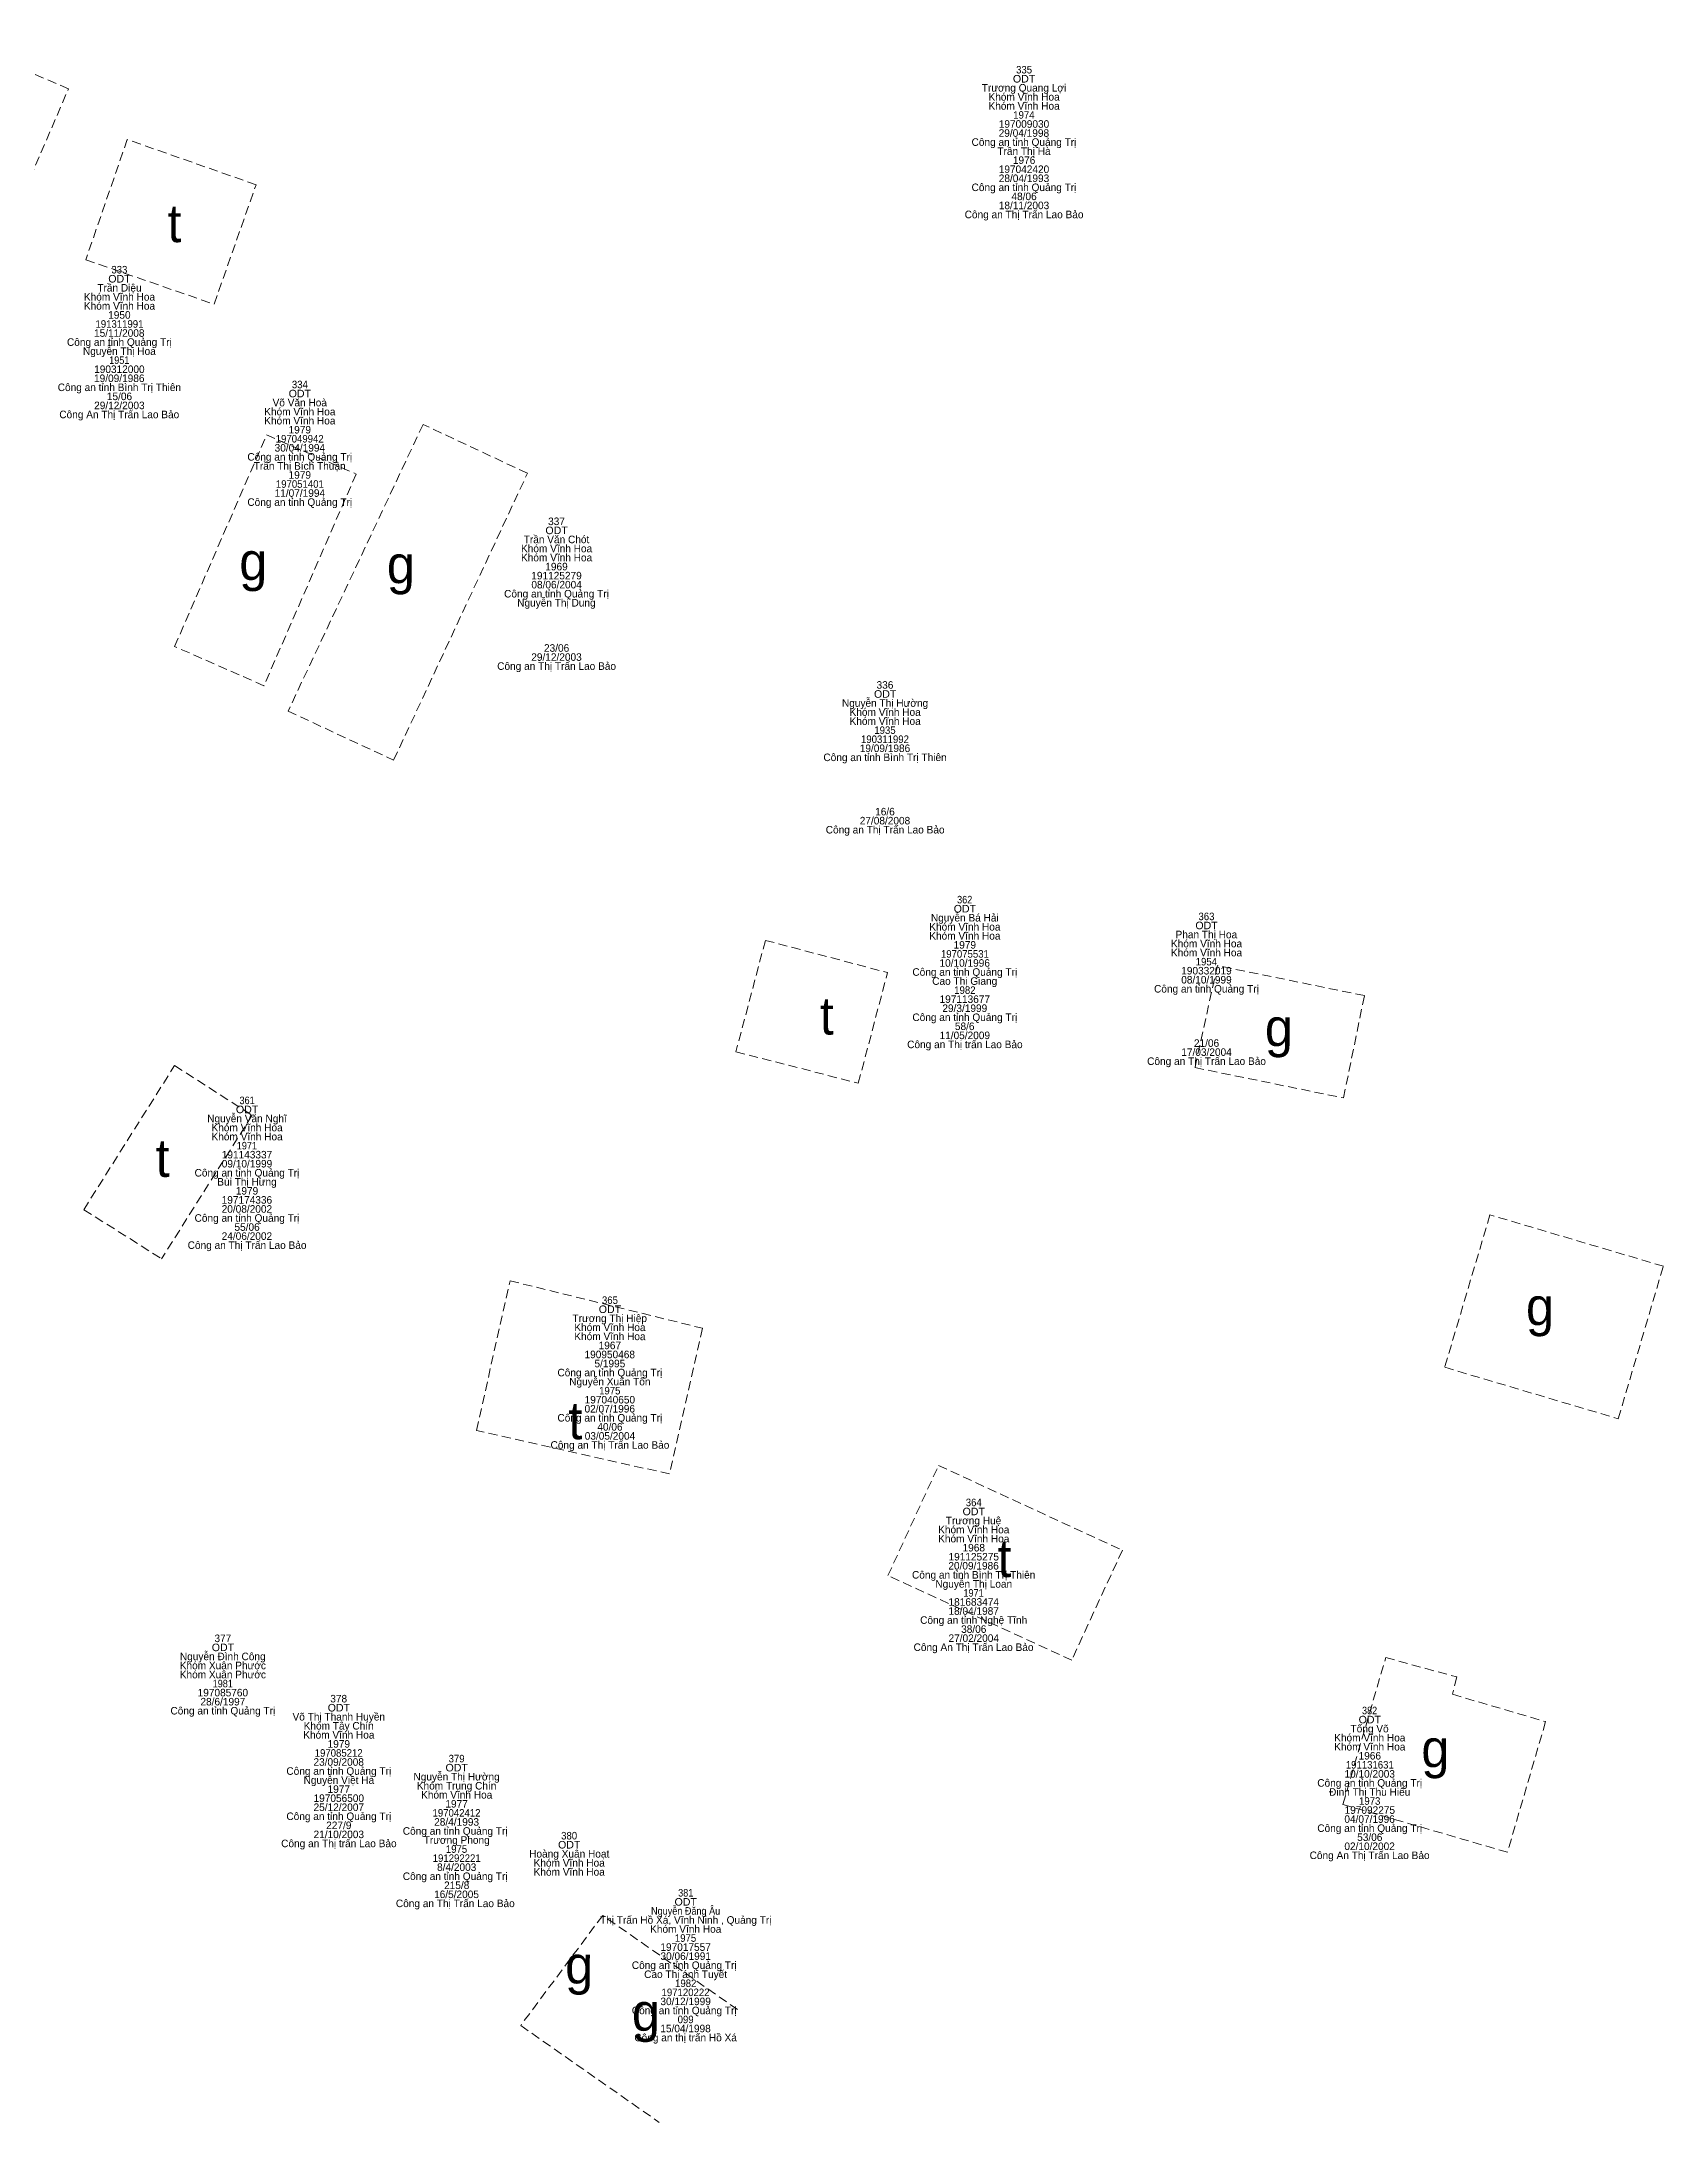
# Model space of a CAD drawing. Header units: metres. Extents: x 537497 to 538007, y 1836993 to 1837512.
# Drawn here: x 537894.9 to 537981, y 1836994.9 to 1837105.3 of the extents above; entities that cross this region are included whole.
import ezdxf
from ezdxf.enums import TextEntityAlignment as Align

# ---------------------------------------------------------------- set-up
doc = ezdxf.new("R2010")
doc.units = ezdxf.units.M
doc.header["$LTSCALE"] = 0.16
doc.linetypes.add('MEDIUM_DASHED', pattern=[4.5, 3, -1.5])
doc.layers.add('14', color=7, linetype='MEDIUM_DASHED', lineweight=13)
doc.layers.add('16', color=7, linetype='Continuous', lineweight=13)
doc.layers.add('15', color=7, linetype='Continuous')

msp = doc.modelspace()

# ---------------------------------------------------------------- linework, layer by layer
at = {"layer": '14'}
for p, q in [((537933.32, 1837057.61), (537939.8, 1837055.9)), ((537897.16, 1837043.32), (537901.29, 1837040.72)), ((537931.85, 1837000.88), (537924.69, 1837005.88)), ((537920.34, 1837000.04), (537927.69, 1836994.9))]:
    msp.add_line(p, q, dxfattribs=at)
for points in [[(537890.54, 1837105.29), (537881.44, 1837084.1), (537887.22, 1837081.53), (537896.35, 1837102.79)], [(537899.47, 1837100.1), (537897.27, 1837093.72), (537904.07, 1837091.36), (537906.3, 1837097.7)], [(537911.61, 1837082.35), (537906.72, 1837071.12), (537901.98, 1837073.2), (537906.86, 1837084.42)], [(537915.16, 1837084.98), (537908, 1837069.77), (537913.6, 1837067.17), (537920.7, 1837082.39)], [(537957.3, 1837056.27), (537956.11, 1837050.86), (537963.99, 1837049.25), (537965.1, 1837054.68)], [(537969.36, 1837034.96), (537978.56, 1837032.23), (537980.96, 1837040.32), (537971.76, 1837043.05)], [(537919.78, 1837039.55), (537929.98, 1837037.03), (537928.24, 1837029.3), (537917.99, 1837031.61)], [(537949.57, 1837019.42), (537939.82, 1837023.91), (537942.51, 1837029.75), (537952.26, 1837025.25)], [(537966.23, 1837019.56), (537970, 1837018.53), (537969.77, 1837017.61), (537974.71, 1837016.16), (537972.69, 1837009.23), (537963.96, 1837011.77)]]:
    msp.add_lwpolyline(points, close=True, dxfattribs=at)
for points in [[(537933.32, 1837057.61), (537931.76, 1837051.7), (537938.25, 1837050.03), (537939.8, 1837055.9)], [(537897.16, 1837043.32), (537901.98, 1837050.97), (537906.09, 1837048.33), (537901.29, 1837040.72)], [(537924.69, 1837005.88), (537920.34, 1837000.04), (537920.4, 1837000)]]:
    msp.add_lwpolyline(points, dxfattribs=at)

# ---------------------------------------------------------------- texts
at = {"layer": '15'}
for s, width, p in [('335', 0.95, (537947.045, 1837103.6)), ('ODT', 1.05, (537947.045, 1837103.12)), ('1974', 0.95, (537947.035, 1837101.2)), ('ODT', 1.05, (537899.055, 1837092.51)), ('333', 0.95, (537899.05, 1837092.99)), ('191311991', 0.95, (537899.055, 1837090.11)), ('1951', 0.9, (537899.045, 1837088.19)), ('334', 0.95, (537908.625, 1837086.9)), ('ODT', 1.05, (537908.625, 1837086.42)), ('197049942', 0.95, (537908.615, 1837084.02)), ('197051401', 0.95, (537908.625, 1837081.62)), ('ODT', 1.05, (537922.245, 1837079.16)), ('ODT', 1.05, (537939.675, 1837070.48)), ('190311992', 0.95, (537939.665, 1837068.08)), ('1935', 0.95, (537939.665, 1837068.56)), ('362', 0.9, (537943.895, 1837059.57)), ('ODT', 1.05, (537943.905, 1837059.09)), ('ODT', 1.05, (537956.725, 1837058.2)), ('363', 0.95, (537956.72, 1837058.68)), ('197075531', 0.95, (537943.905, 1837056.69)), ('1954', 0.95, (537956.715, 1837056.28)), ('1982', 0.95, (537943.905, 1837054.77)), ('ODT', 1.05, (537905.825, 1837048.44)), ('361', 0.9, (537905.825, 1837048.92)), ('1971', 0.9, (537905.815, 1837046.52)), ('365', 0.95, (537925.075, 1837038.32)), ('ODT', 1.05, (537925.075, 1837037.84)), ('1975', 0.95, (537925.065, 1837033.52)), ('364', 0.95, (537944.375, 1837027.59)), ('ODT', 1.05, (537944.375, 1837027.11)), ('1971', 0.9, (537944.365, 1837022.79)), ('ODT', 1.05, (537904.545, 1837019.9)), ('1981', 0.9, (537904.535, 1837017.98)), ('ODT', 1.05, (537910.695, 1837016.7)), ('382', 0.9, (537965.375, 1837016.55)), ('ODT', 1.05, (537965.385, 1837016.07)), ('197085212', 0.95, (537910.685, 1837014.3)), ('379', 0.95, (537916.94, 1837014)), ('ODT', 1.05, (537916.945, 1837013.52)), ('191131631', 0.95, (537965.385, 1837013.67)), ('1973', 0.95, (537965.38, 1837011.75)), ('197042412', 0.95, (537916.935, 1837011.12)), ('380', 0.95, (537922.91, 1837009.91)), ('191292221', 0.95, (537916.945, 1837008.72)), ('1975', 0.95, (537916.935, 1837009.2)), ('ODT', 1.05, (537922.915, 1837009.43)), ('ODT', 1.05, (537929.095, 1837006.4)), ('381', 0.9, (537929.095, 1837006.88)), ('Nguyễn Đăng Âu', 0.9, (537929.09, 1837005.92)), ('1975', 0.95, (537929.085, 1837004.48)), ('1982', 0.95, (537929.095, 1837002.08)), ('197120222', 0.95, (537929.085, 1837001.6)), ('099', 0.95, (537929.09, 1837000.16))]:
    msp.add_text(s, height=0.4, dxfattribs=dict(at, width=width)).set_placement(p, align=Align.CENTER)
for s, p in [('Trương Quang Lợi', (537947.04, 1837102.64)), ('Khóm Vĩnh Hoa', (537947.045, 1837102.16)), ('Khóm Vĩnh Hoa', (537947.045, 1837101.68)), ('29/04/1998', (537947.035, 1837100.24)), ('197009030', (537947.04, 1837100.72)), ('Công an tỉnh Quảng Trị', (537947.04, 1837099.76)), ('Trần Thị Hà', (537947.04, 1837099.28)), ('28/04/1993', (537947.04, 1837097.84)), ('197042420', (537947.04, 1837098.32)), ('1976', (537947.045, 1837098.8)), ('Công an tỉnh Quảng Trị', (537947.04, 1837097.36)), ('48/06', (537947.045, 1837096.88)), ('Công an Thị Trấn Lao Bảo', (537947.045, 1837095.92)), ('18/11/2003', (537947.04, 1837096.4)), ('Khóm Vĩnh Hoa', (537899.055, 1837091.55)), ('Trần Diệu', (537899.055, 1837092.03)), ('Khóm Vĩnh Hoa', (537899.055, 1837091.07)), ('1950', (537899.05, 1837090.59)), ('Công an tỉnh Quảng Trị', (537899.05, 1837089.15)), ('15/11/2008', (537899.045, 1837089.63)), ('Nguyễn Thị Hoa', (537899.05, 1837088.67)), ('19/09/1986', (537899.045, 1837087.23)), ('190312000', (537899.05, 1837087.71)), ('Công an tỉnh Bình Trị Thiên', (537899.05, 1837086.75)), ('29/12/2003', (537899.05, 1837085.79)), ('15/06', (537899.055, 1837086.27)), ('Võ Văn Hoà', (537908.62, 1837085.94)), ('Công An Thị Trấn Lao Bảo', (537899.045, 1837085.31)), ('Khóm Vĩnh Hoa', (537908.625, 1837085.46)), ('Khóm Vĩnh Hoa', (537908.625, 1837084.98)), ('30/04/1994', (537908.625, 1837083.54)), ('1979', (537908.62, 1837084.5)), ('Công an tỉnh Quảng Trị', (537908.62, 1837083.06)), ('Trần Thị Bích Thuận', (537908.615, 1837082.58)), ('1979', (537908.62, 1837082.1)), ('Công an tỉnh Quảng Trị', (537908.62, 1837080.66)), ('11/07/1994', (537908.625, 1837081.14)), ('337', (537922.24, 1837079.64)), ('Khóm Vĩnh Hoa', (537922.245, 1837078.2)), ('Trần Văn Chót', (537922.24, 1837078.68)), ('Khóm Vĩnh Hoa', (537922.245, 1837077.72)), ('1969', (537922.24, 1837077.24)), ('Công an tỉnh Quảng Trị', (537922.24, 1837075.8)), ('08/06/2004', (537922.245, 1837076.28)), ('191125279', (537922.24, 1837076.76)), ('Nguyễn Thị Dung', (537922.235, 1837075.32)), ('29/12/2003', (537922.24, 1837072.44)), ('23/06', (537922.245, 1837072.92)), ('Công an Thị Trấn Lao Bảo', (537922.245, 1837071.96)), ('336', (537939.665, 1837070.96)), ('Nguyễn Thị Hường', (537939.67, 1837070)), ('Khóm Vĩnh Hoa', (537939.675, 1837069.52)), ('Khóm Vĩnh Hoa', (537939.675, 1837069.04)), ('Công an tỉnh Bình Trị Thiên', (537939.67, 1837067.12)), ('19/09/1986', (537939.665, 1837067.6)), ('27/08/2008', (537939.665, 1837063.76)), ('16/6', (537939.665, 1837064.24)), ('Công an Thị Trấn Lao Bảo', (537939.675, 1837063.28)), ('Khóm Vĩnh Hoa', (537943.905, 1837058.13)), ('Nguyễn Bá Hải', (537943.9, 1837058.61)), ('Khóm Vĩnh Hoa', (537943.905, 1837057.65)), ('1979', (537943.9, 1837057.17)), ('Khóm Vĩnh Hoa', (537956.725, 1837057.24)), ('Phan Thị Hoa', (537956.715, 1837057.72)), ('10/10/1996', (537943.895, 1837056.21)), ('Khóm Vĩnh Hoa', (537956.725, 1837056.76)), ('Công an tỉnh Quảng Trị', (537943.9, 1837055.73)), ('Cao Thị Giang', (537943.895, 1837055.25)), ('Công an tỉnh Quảng Trị', (537956.72, 1837054.84)), ('08/10/1999', (537956.72, 1837055.32)), ('190332019', (537956.72, 1837055.8)), ('197113677', (537943.9, 1837054.29)), ('29/3/1999', (537943.9, 1837053.81)), ('Công an tỉnh Quảng Trị', (537943.9, 1837053.33)), ('58/6', (537943.895, 1837052.85)), ('Công an Thị trấn Lao Bảo', (537943.905, 1837051.89)), ('11/05/2009', (537943.9, 1837052.37)), ('17/03/2004', (537956.725, 1837051.48)), ('21/06', (537956.725, 1837051.96)), ('Công an Thị Trấn Lao Bảo', (537956.725, 1837051)), ('Nguyễn Văn Nghĩ', (537905.82, 1837047.96)), ('Khóm Vĩnh Hoa', (537905.825, 1837047.48)), ('Khóm Vĩnh Hoa', (537905.825, 1837047)), ('191143337', (537905.82, 1837046.04)), ('Công an tỉnh Quảng Trị', (537905.82, 1837045.08)), ('09/10/1999', (537905.82, 1837045.56)), ('Bùi Thị Hưng', (537905.82, 1837044.6)), ('1979', (537905.82, 1837044.12)), ('Công an tỉnh Quảng Trị', (537905.82, 1837042.68)), ('20/08/2002', (537905.815, 1837043.16)), ('197174336', (537905.815, 1837043.64)), ('24/06/2002', (537905.815, 1837041.72)), ('55/06', (537905.825, 1837042.2)), ('Công an Thị Trấn Lao Bảo', (537905.825, 1837041.24)), ('Trương Thị Hiệp', (537925.065, 1837037.36)), ('Khóm Vĩnh Hoa', (537925.075, 1837036.88)), ('Khóm Vĩnh Hoa', (537925.075, 1837036.4)), ('190950468', (537925.065, 1837035.44)), ('5/1995', (537925.07, 1837034.96)), ('1967', (537925.07, 1837035.92)), ('Công an tỉnh Quảng Trị', (537925.07, 1837034.48)), ('Nguyễn Xuân Tốn', (537925.07, 1837034)), ('197040650', (537925.07, 1837033.04)), ('Công an tỉnh Quảng Trị', (537925.07, 1837032.08)), ('02/07/1996', (537925.065, 1837032.56)), ('40/06', (537925.075, 1837031.6)), ('Công an Thị Trấn Lao Bảo', (537925.075, 1837030.64)), ('03/05/2004', (537925.075, 1837031.12)), ('Khóm Vĩnh Hoa', (537944.375, 1837026.15)), ('Trương Huệ', (537944.365, 1837026.63)), ('Khóm Vĩnh Hoa', (537944.375, 1837025.67)), ('1968', (537944.375, 1837025.19)), ('20/09/1986', (537944.365, 1837024.23)), ('191125275', (537944.375, 1837024.71)), ('Công an tỉnh Bình Trị Thiên', (537944.37, 1837023.75)), ('Nguyễn Thị Loan', (537944.375, 1837023.27)), ('18/04/1987', (537944.37, 1837021.83)), ('181683474', (537944.375, 1837022.31)), ('Công an tỉnh Nghệ Tĩnh', (537944.37, 1837021.35)), ('38/06', (537944.375, 1837020.87)), ('Nguyễn Đình Công', (537904.535, 1837019.42)), ('377', (537904.54, 1837020.38)), ('Công An Thị Trấn Lao Bảo', (537944.365, 1837019.91)), ('27/02/2004', (537944.375, 1837020.39)), ('Khóm Xuân Phước', (537904.54, 1837018.94)), ('Khóm Xuân Phước', (537904.54, 1837018.46)), ('197085760', (537904.54, 1837017.5)), ('Công an tỉnh Quảng Trị', (537904.54, 1837016.54)), ('28/6/1997', (537904.54, 1837017.02)), ('Võ Thị Thanh Huyền', (537910.69, 1837016.22)), ('378', (537910.685, 1837017.18)), ('Khóm Vĩnh Hoa', (537910.695, 1837015.26)), ('Khóm Tây Chín', (537910.685, 1837015.74)), ('Khóm Vĩnh Hoa', (537965.385, 1837015.11)), ('Tống Võ', (537965.375, 1837015.59)), ('1979', (537910.69, 1837014.78)), ('Khóm Vĩnh Hoa', (537965.385, 1837014.63)), ('1966', (537965.385, 1837014.15)), ('Công an tỉnh Quảng Trị', (537910.69, 1837013.34)), ('Nguyễn Việt Hà', (537910.695, 1837012.86)), ('23/09/2008', (537910.685, 1837013.82)), ('Nguyễn Thị Hường', (537916.94, 1837013.04)), ('10/10/2003', (537965.38, 1837013.19)), ('197056500', (537910.69, 1837011.9)), ('1977', (537910.69, 1837012.38)), ('Khóm Trung Chín', (537916.94, 1837012.56)), ('Khóm Vĩnh Hoa', (537916.945, 1837012.08)), ('Công an tỉnh Quảng Trị', (537965.38, 1837012.71)), ('Đinh Thị Thu Hiếu', (537965.38, 1837012.23)), ('Công an tỉnh Quảng Trị', (537910.69, 1837010.94)), ('25/12/2007', (537910.69, 1837011.42)), ('28/4/1993', (537916.94, 1837010.64)), ('1977', (537916.94, 1837011.6)), ('04/07/1996', (537965.375, 1837010.79)), ('197092275', (537965.385, 1837011.27)), ('Công an Thị trấn Lao Bảo', (537910.695, 1837009.5)), ('21/10/2003', (537910.69, 1837009.98)), ('227/9', (537910.69, 1837010.46)), ('Công an tỉnh Quảng Trị ', (537916.94, 1837010.16)), ('Trương Phong', (537916.945, 1837009.68)), ('Công an tỉnh Quảng Trị', (537965.38, 1837010.31)), ('53/06', (537965.385, 1837009.83)), ('Hoàng Xuân Hoạt', (537922.915, 1837008.95)), ('Khóm Vĩnh Hoa', (537922.915, 1837008.47)), ('Công An Thị Trấn Lao Bảo', (537965.375, 1837008.87)), ('02/10/2002', (537965.375, 1837009.35)), ('Công an tỉnh Quảng Trị ', (537916.94, 1837007.76)), ('8/4/2003', (537916.945, 1837008.24)), ('Khóm Vĩnh Hoa', (537922.915, 1837007.99)), ('Công an Thị Trấn Lao Bảo ', (537916.945, 1837006.32)), ('16/5/2005', (537916.935, 1837006.8)), ('215/8', (537916.945, 1837007.28)), ('Thị Trấn Hồ Xá, Vĩnh Ninh , Quảng Trị', (537929.095, 1837005.44)), ('Khóm Vĩnh Hoa', (537929.095, 1837004.96)), ('197017557', (537929.09, 1837004)), ('Công an tỉnh Quảng Trị ', (537929.09, 1837003.04)), ('30/06/1991', (537929.095, 1837003.52)), ('Cao Thị ánh Tuyết', (537929.09, 1837002.56)), ('30/12/1999', (537929.09, 1837001.12)), ('Công an tỉnh Quảng Trị ', (537929.09, 1837000.64)), ('15/04/1998', (537929.085, 1836999.68)), ('Công an thị trấn Hồ Xá', (537929.09, 1836999.2))]:
    msp.add_text(s, height=0.4, dxfattribs=at).set_placement(p, align=Align.CENTER)
at = {"layer": '16'}
for s, p in [('t', (537901.6, 1837094.65)), ('g', (537905.41, 1837076.72)), ('g', (537913.24, 1837076.55)), ('t', (537936.21, 1837052.61)), ('g', (537959.82, 1837051.99)), ('t', (537900.97, 1837045.06)), ('g', (537973.67, 1837037.19)), ('t', (537922.87, 1837031.14)), ('t', (537945.63, 1837023.83)), ('g', (537968.12, 1837013.74)), ('g', (537922.7, 1837002.26)), ('g', (537926.24, 1836999.75))]:
    msp.add_text(s, height=2, dxfattribs=at).set_placement(p)

doc.saveas('drawing.dxf')
